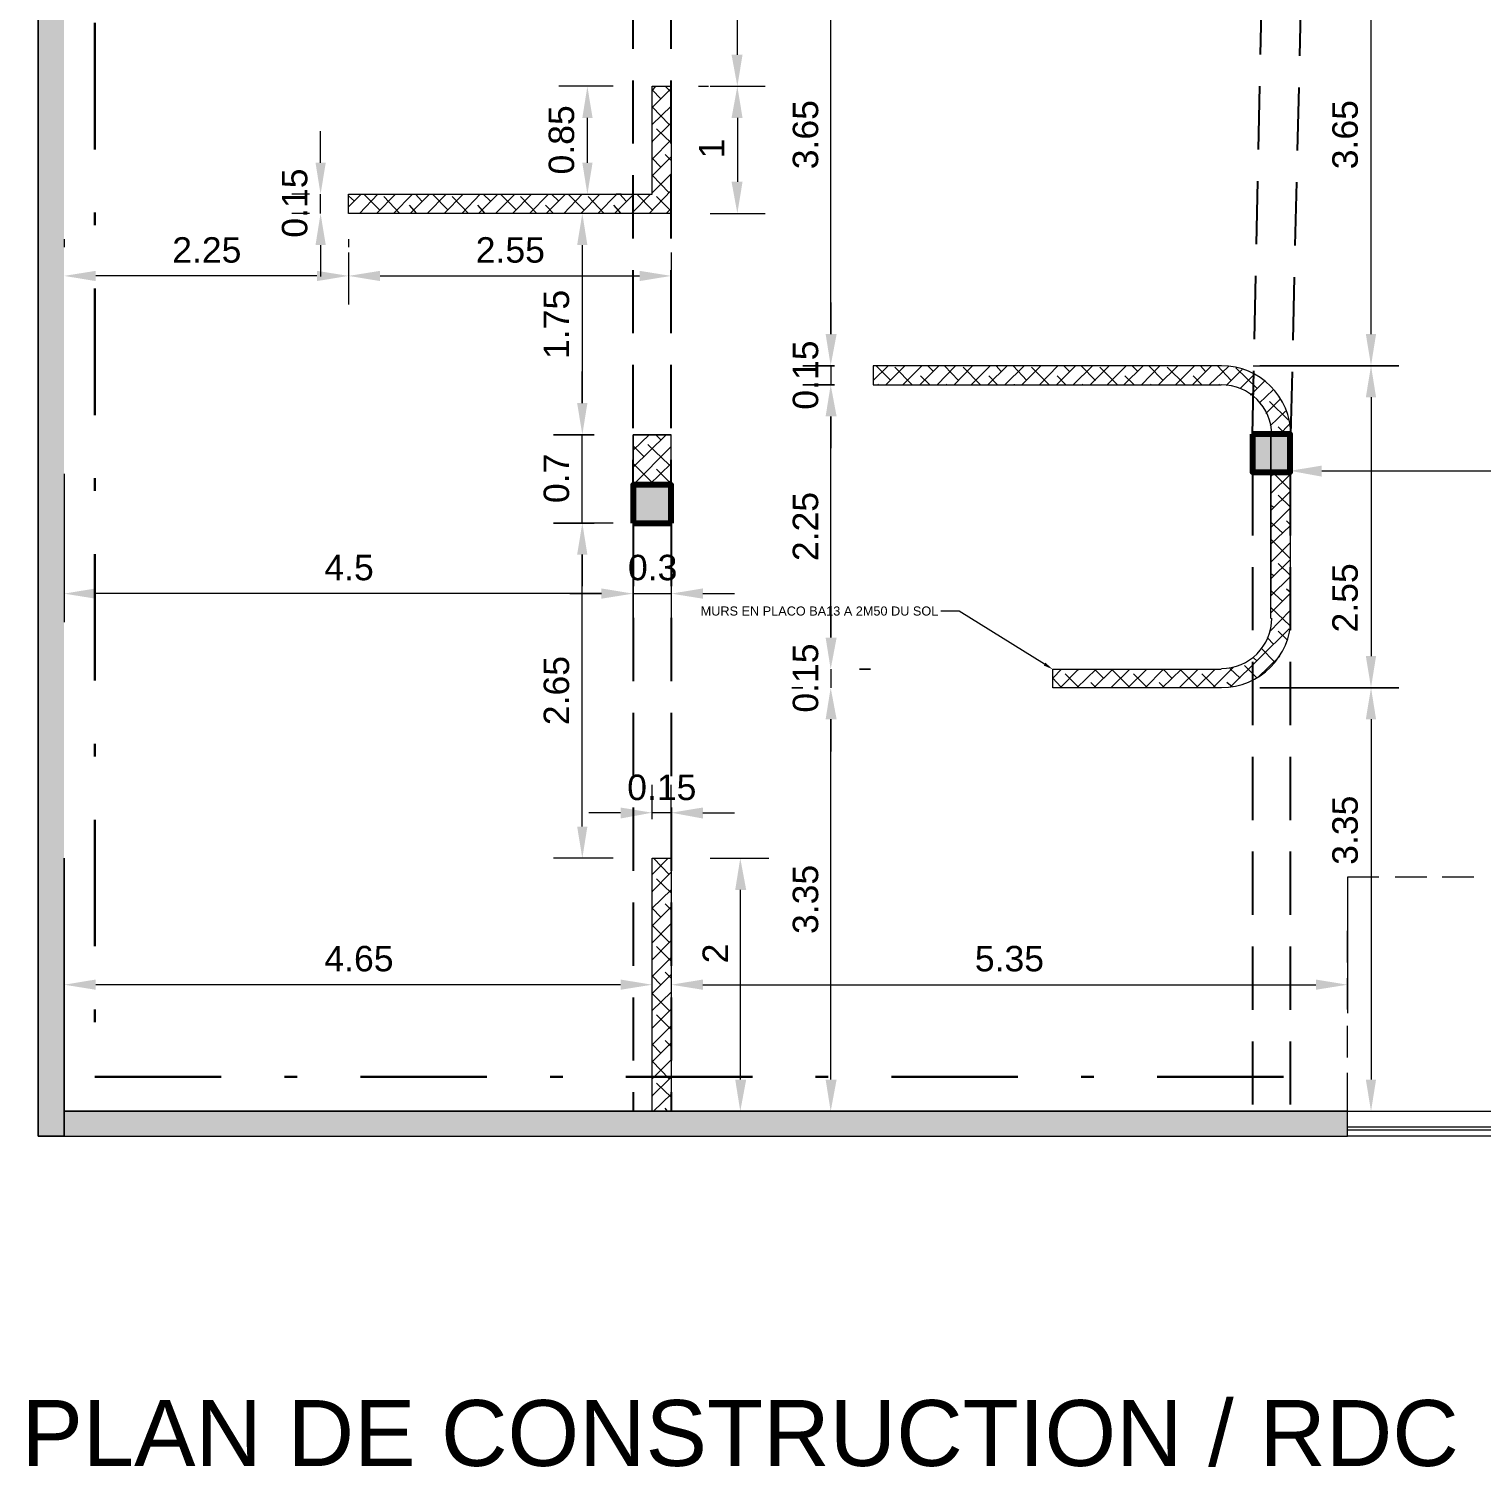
# Model space of a CAD drawing. Header units: metres. Extents: x 9.8 to 52.5, y 3 to 36.6.
# Drawn here: x 9.84 to 21.33, y 3.04 to 14.4 of the extents above; entities that cross this region are included whole.
import ezdxf

# ---------------------------------------------------------------- set-up
doc = ezdxf.new("R2010")
doc.units = ezdxf.units.M
doc.header["$MEASUREMENT"] = 0
doc.linetypes.add('DASHDOTX2', pattern=[2, 1, -0.5, 0, -0.5])
doc.linetypes.add('DASHED', pattern=[0.75, 0.5, -0.25])
doc.layers.add('Layer1', color=210, linetype='DASHDOTX2', lineweight=30)
doc.layers.add('Layer2', color=50, linetype='Continuous', lineweight=80)
for name, color, linetype in [('Layer3', 10, 'DASHED'), ('PDF_A- WALL', 7, 'Continuous'), ('PDF_BETON', 7, 'Continuous'), ('PDF_COTESCONSTRUCTION', 7, 'Continuous'), ('PDF_INTERIORWALL', 7, 'Continuous'), ('PDF_Text', 7, 'Continuous'), ('PDF_VETRATA', 7, 'Continuous')]:
    doc.layers.add(name, color=color, linetype=linetype)
doc.layers.add('PDF_AA-HATCH', color=7, linetype='Continuous', true_color=0x525252)
doc.layers.add('PDF_LAY-LINES', color=7, linetype='Continuous', true_color=0x939598)
doc.styles.add('PDF ArialMT', font='arial.ttf')

msp = doc.modelspace()

# ---------------------------------------------------------------- hatches: boundary and pattern name
at = {"layer": 'PDF_AA-HATCH', "transparency": 33554559}
for points in [[(14.774, 13.516), (14.774, 13.522), (14.768, 13.522), (14.762, 13.516), (14.768, 13.51), (14.774, 13.51)], [(14.774, 7.587), (14.774, 7.593), (14.768, 7.593), (14.762, 7.587), (14.768, 7.582), (14.774, 7.582)], [(14.774, 6.512), (14.774, 6.518), (14.768, 6.518), (14.762, 6.512), (14.768, 6.506), (14.774, 6.506)], [(14.774, 5.971), (14.774, 5.977), (14.768, 5.977), (14.762, 5.971), (14.768, 5.966), (14.774, 5.966)]]:
    msp.add_hatch(color=256, dxfattribs=at).paths.add_polyline_path(points)

# ---------------------------------------------------------------- linework, layer by layer
at = {"layer": 'Layer1'}
for points in [[(10.361, 35.453), (10.361, 6.121)], [(10.361, 6.121), (20.266, 6.121)]]:
    msp.add_lwpolyline(points, dxfattribs=at)
at = {"layer": 'Layer2'}
for points in [[(19.517, 11.203), (19.517, 10.901), (19.813, 10.901), (19.813, 11.203), (19.517, 11.203)], [(14.919, 10.499), (14.919, 10.802), (14.617, 10.802), (14.617, 10.499)], [(14.617, 10.499), (14.919, 10.499)]]:
    msp.add_lwpolyline(points, dxfattribs=at)
at = {"layer": 'Layer3'}
for points in [[(14.617, 10.499), (14.617, 35.453)], [(14.919, 10.499), (14.919, 35.453)], [(19.517, 11.203), (19.615, 15.94), (19.615, 20.782), (19.621, 25.769), (19.615, 30.832), (19.615, 35.453)], [(19.819, 11.194), (19.918, 15.388), (19.918, 20.788), (19.918, 25.473), (19.918, 30.832), (19.918, 35.453)], [(19.517, 10.901), (19.517, 5.849)], [(19.813, 10.901), (19.813, 5.849)], [(14.617, 10.499), (14.617, 5.849)], [(14.919, 10.499), (14.919, 5.849)]]:
    msp.add_lwpolyline(points, dxfattribs=at)
at = {"layer": 'PDF_A- WALL', "lineweight": 5}
for points in [[(14.919, 10.499), (14.919, 11.197), (14.617, 11.197), (14.919, 11.197)], [(20.266, 5.652), (20.266, 5.849)]]:
    msp.add_lwpolyline(points, dxfattribs=at)
msp.add_lwpolyline([(14.617, 10.802), (14.919, 10.802), (14.919, 11.197), (14.617, 11.197)], close=True, dxfattribs=at)
at = {"layer": 'PDF_AA-HATCH', "lineweight": 18}
for points in [[(14.768, 13.917), (14.797, 13.952)], [(14.768, 13.784), (14.919, 13.935)], [(14.838, 13.853), (14.768, 13.923)], [(14.919, 13.906), (14.872, 13.952)], [(14.768, 13.65), (14.919, 13.795)], [(14.902, 13.65), (14.768, 13.789)], [(14.768, 13.516), (14.919, 13.662)], [(14.919, 13.505), (14.803, 13.615)], [(14.768, 13.377), (14.919, 13.528)], [(14.768, 13.243), (14.919, 13.394)], [(14.838, 13.313), (14.768, 13.383)], [(14.919, 13.365), (14.872, 13.412)], [(14.768, 13.109), (14.919, 13.26)], [(14.902, 13.109), (14.768, 13.249)], [(14.745, 12.947), (14.919, 13.127)], [(12.367, 12.999), (12.466, 13.098)], [(12.414, 13.045), (12.367, 13.086)], [(12.454, 12.947), (12.6, 13.098)], [(12.611, 12.976), (12.489, 13.098)], [(12.588, 12.947), (12.739, 13.098)], [(12.774, 12.947), (12.646, 13.08)], [(12.722, 12.947), (12.873, 13.098)], [(12.908, 12.947), (12.85, 13.011)], [(12.855, 12.947), (13.007, 13.098)], [(12.948, 13.045), (12.896, 13.098)], [(12.989, 12.947), (13.14, 13.098)], [(13.152, 12.976), (13.03, 13.098)], [(13.123, 12.947), (13.274, 13.098)], [(13.315, 12.947), (13.187, 13.08)], [(13.262, 12.947), (13.408, 13.098)], [(13.448, 12.947), (13.39, 13.011)], [(13.396, 12.947), (13.547, 13.098)], [(13.489, 13.045), (13.431, 13.098)], [(13.53, 12.947), (13.681, 13.098)], [(13.692, 12.976), (13.57, 13.098)], [(13.663, 12.947), (13.815, 13.098)], [(13.855, 12.947), (13.727, 13.08)], [(13.797, 12.947), (13.948, 13.098)], [(13.989, 12.947), (13.925, 13.011)], [(13.931, 12.947), (14.082, 13.098)], [(14.03, 13.045), (13.971, 13.098)], [(14.07, 12.947), (14.216, 13.098)], [(14.227, 12.976), (14.105, 13.098)], [(14.204, 12.947), (14.355, 13.098)], [(14.39, 12.947), (14.262, 13.08)], [(14.338, 12.947), (14.489, 13.098)], [(14.524, 12.947), (14.466, 13.011)], [(14.471, 12.947), (14.622, 13.098)], [(14.564, 13.045), (14.512, 13.098)], [(14.605, 12.947), (14.756, 13.098)], [(14.768, 12.976), (14.646, 13.098)], [(14.919, 12.964), (14.803, 13.08)], [(14.878, 12.947), (14.919, 12.987)], [(12.373, 12.947), (12.367, 12.952)], [(16.517, 11.627), (16.634, 11.743)], [(16.657, 11.627), (16.541, 11.743)], [(16.616, 11.592), (16.767, 11.743)], [(16.825, 11.592), (16.686, 11.732)], [(16.75, 11.592), (16.901, 11.743)], [(16.884, 11.592), (17.035, 11.743)], [(16.994, 11.697), (16.948, 11.743)], [(17.023, 11.592), (17.168, 11.743)], [(17.192, 11.627), (17.081, 11.743)], [(17.157, 11.592), (17.302, 11.743)], [(17.366, 11.592), (17.227, 11.732)], [(17.29, 11.592), (17.442, 11.743)], [(17.424, 11.592), (17.575, 11.743)], [(17.529, 11.697), (17.488, 11.743)], [(17.558, 11.592), (17.709, 11.743)], [(17.732, 11.627), (17.622, 11.743)], [(17.692, 11.592), (17.843, 11.743)], [(17.907, 11.592), (17.767, 11.732)], [(17.831, 11.592), (17.976, 11.743)], [(17.965, 11.592), (18.116, 11.743)], [(18.069, 11.697), (18.023, 11.743)], [(18.098, 11.592), (18.25, 11.743)], [(18.273, 11.627), (18.162, 11.743)], [(18.232, 11.592), (18.383, 11.743)], [(18.447, 11.592), (18.308, 11.732)], [(18.366, 11.592), (18.517, 11.743)], [(18.499, 11.592), (18.651, 11.743)], [(18.61, 11.697), (18.563, 11.743)], [(18.639, 11.592), (18.784, 11.743)], [(18.808, 11.627), (18.697, 11.743)], [(18.773, 11.592), (18.924, 11.743)], [(18.982, 11.592), (18.842, 11.732)], [(18.906, 11.592), (19.057, 11.743)], [(19.04, 11.592), (19.191, 11.743)], [(19.145, 11.697), (19.104, 11.743)], [(19.174, 11.592), (19.325, 11.738)], [(19.348, 11.627), (19.238, 11.743)], [(19.552, 11.563), (19.383, 11.726)], [(16.965, 11.592), (16.889, 11.662)], [(17.5, 11.592), (17.43, 11.662)], [(18.04, 11.592), (17.971, 11.662)], [(18.581, 11.592), (18.505, 11.662)], [(19.116, 11.592), (19.046, 11.662)], [(19.307, 11.586), (19.435, 11.714)], [(19.418, 11.563), (19.528, 11.674)], [(19.499, 11.511), (19.61, 11.621)], [(16.558, 11.592), (16.552, 11.598)], [(17.099, 11.592), (17.093, 11.598)], [(17.633, 11.592), (17.633, 11.598)], [(18.174, 11.592), (18.168, 11.598)], [(18.715, 11.592), (18.709, 11.598)], [(19.255, 11.592), (19.249, 11.598)], [(19.569, 11.447), (19.679, 11.552)], [(19.621, 11.366), (19.732, 11.476)], [(19.801, 11.313), (19.65, 11.459)], [(19.656, 11.267), (19.778, 11.383)], [(19.778, 11.203), (19.72, 11.261)], [(19.732, 11.203), (19.807, 11.278)], [(14.617, 11.075), (14.745, 11.197)], [(14.617, 10.941), (14.878, 11.197)], [(14.838, 11.156), (14.797, 11.197)], [(14.704, 11.023), (14.617, 11.11)], [(14.617, 10.802), (14.919, 11.104)], [(14.902, 10.959), (14.733, 11.121)], [(14.768, 10.819), (14.617, 10.97)], [(14.745, 10.802), (14.919, 10.97)], [(14.919, 10.808), (14.803, 10.924)], [(14.884, 10.802), (14.919, 10.837)], [(19.662, 10.866), (19.697, 10.901)], [(19.662, 10.732), (19.813, 10.883)], [(19.813, 10.761), (19.674, 10.901)], [(19.662, 10.598), (19.813, 10.749)], [(19.813, 10.627), (19.72, 10.72)], [(19.685, 10.622), (19.662, 10.639)], [(19.662, 10.465), (19.813, 10.616)], [(19.755, 10.418), (19.662, 10.505)], [(19.662, 10.331), (19.813, 10.476)], [(19.813, 10.488), (19.784, 10.517)], [(19.813, 10.22), (19.662, 10.372)], [(19.662, 10.191), (19.813, 10.343)], [(19.662, 10.058), (19.813, 10.209)], [(19.813, 10.087), (19.72, 10.18)], [(19.685, 10.081), (19.662, 10.098)], [(19.662, 9.924), (19.813, 10.075)], [(19.755, 9.878), (19.662, 9.965)], [(19.662, 9.79), (19.813, 9.941)], [(19.813, 9.953), (19.784, 9.976)], [(19.65, 9.639), (19.813, 9.808)], [(19.813, 9.686), (19.662, 9.831)], [(19.342, 9.203), (19.807, 9.662)], [(19.685, 9.54), (19.633, 9.593)], [(19.79, 9.575), (19.72, 9.645)], [(19.552, 9.407), (19.522, 9.436)], [(19.557, 9.279), (19.732, 9.447)], [(19.691, 9.401), (19.586, 9.506)], [(18, 9.203), (17.936, 9.273), (18.005, 9.343)], [(17.994, 9.197), (18.139, 9.343)], [(18.145, 9.197), (18.034, 9.308)], [(18.127, 9.197), (18.279, 9.343)], [(18.139, 9.337), (18.133, 9.343)], [(18.261, 9.197), (18.412, 9.343)], [(18.337, 9.273), (18.267, 9.343)], [(18.395, 9.197), (18.546, 9.343)], [(18.54, 9.203), (18.401, 9.343)], [(18.529, 9.197), (18.68, 9.343)], [(18.685, 9.197), (18.575, 9.308)], [(18.668, 9.197), (18.813, 9.343)], [(18.674, 9.337), (18.668, 9.343)], [(18.802, 9.197), (18.953, 9.343)], [(18.877, 9.273), (18.808, 9.343)], [(18.935, 9.197), (19.087, 9.343)], [(19.081, 9.203), (18.941, 9.343)], [(19.069, 9.197), (19.22, 9.343)], [(19.226, 9.197), (19.116, 9.308)], [(19.203, 9.197), (19.366, 9.36)], [(19.214, 9.337), (19.209, 9.343)], [(19.418, 9.273), (19.336, 9.349)], [(19.552, 9.273), (19.453, 9.372)], [(18.279, 9.197), (18.238, 9.238)], [(18.819, 9.197), (18.778, 9.238)], [(19.354, 9.203), (19.313, 9.238)], [(14.768, 7.721), (14.896, 7.849)], [(14.902, 7.721), (14.779, 7.849)], [(14.768, 7.587), (14.919, 7.739)], [(14.838, 7.384), (14.768, 7.454), (14.919, 7.599)], [(14.919, 7.576), (14.803, 7.686)], [(14.919, 7.442), (14.872, 7.489)], [(14.768, 7.314), (14.919, 7.465)], [(14.768, 7.181), (14.919, 7.332)], [(14.902, 7.186), (14.768, 7.32)], [(14.768, 7.053), (14.768, 7.047), (14.919, 7.198)], [(14.919, 7.035), (14.803, 7.151)], [(14.768, 6.913), (14.919, 7.064)], [(14.902, 6.646), (14.768, 6.779), (14.919, 6.931)], [(14.838, 6.849), (14.768, 6.919)], [(14.919, 6.902), (14.872, 6.948)], [(14.768, 6.646), (14.919, 6.791)], [(14.768, 6.506), (14.919, 6.657)], [(14.919, 6.495), (14.803, 6.611)], [(14.768, 6.373), (14.919, 6.524)], [(14.768, 6.239), (14.919, 6.39)], [(14.838, 6.309), (14.768, 6.378)], [(14.919, 6.361), (14.872, 6.407)], [(14.768, 6.105), (14.919, 6.256)], [(14.902, 6.105), (14.768, 6.245)], [(14.768, 5.971), (14.919, 6.117)], [(14.779, 5.849), (14.919, 5.983)], [(14.919, 5.96), (14.803, 6.07)], [(14.89, 5.849), (14.872, 5.873)], [(14.913, 5.849), (14.919, 5.849)]]:
    msp.add_lwpolyline(points, dxfattribs=at)
at = {"layer": 'PDF_BETON', "lineweight": 25}
for points in [[(19.813, 10.901), (19.517, 10.901), (19.517, 11.203), (19.813, 11.203)], [(14.617, 10.499), (14.617, 10.802), (14.919, 10.802), (14.919, 10.499)]]:
    msp.add_lwpolyline(points, close=True, dxfattribs=at)
at = {"layer": 'PDF_BETON', "transparency": 33554559}
for points in [[(19.517, 10.901), (19.813, 10.901), (19.517, 11.203)], [(19.813, 10.901), (19.517, 11.203), (19.813, 11.203)], [(14.617, 10.802), (14.617, 10.499), (14.919, 10.802)], [(14.617, 10.499), (14.919, 10.802), (14.919, 10.499)]]:
    msp.add_solid(points, dxfattribs=at)
at = {"layer": 'PDF_COTESCONSTRUCTION', "lineweight": 5}
for points in [[(15.442, 14.202), (15.442, 15.15)], [(16.18, 12.243), (16.18, 11.993), (16.18, 15.138), (16.18, 14.888)], [(20.453, 11.993), (20.453, 15.138), (20.453, 14.888)], [(14.46, 13.952), (14.03, 13.952)], [(15.134, 13.952), (15.215, 13.952)], [(15.227, 13.952), (15.663, 13.952)], [(14.256, 13.348), (14.256, 13.702)], [(15.442, 13.702), (15.442, 13.197)], [(12.146, 13.348), (12.146, 13.598)], [(12.059, 13.098), (11.92, 13.098)], [(12.146, 12.947), (12.146, 13.098)], [(14.524, 13.098), (14.483, 13.098)], [(12.059, 12.947), (11.92, 12.947)], [(14.309, 12.947), (13.989, 12.947)], [(15.227, 12.947), (15.663, 12.947)], [(10.118, 12.743), (10.118, 12.679)], [(12.146, 12.697), (12.146, 12.447)], [(12.367, 12.743), (12.367, 12.679)], [(12.367, 12.639), (12.367, 12.226)], [(14.216, 12.697), (14.216, 11.447), (14.216, 11.697)], [(14.919, 12.639), (14.919, 12.226)], [(12.117, 12.453), (10.368, 12.453)], [(12.617, 12.453), (14.669, 12.453)], [(16.18, 11.743), (16.18, 11.592)], [(19.522, 11.743), (20.673, 11.743), (19.575, 11.743)], [(20.453, 11.493), (20.453, 9.447)], [(16.18, 9.843), (16.18, 9.593), (16.18, 11.342), (16.18, 11.092)], [(14.216, 10.499), (14.216, 11.197)], [(19.813, 10.784), (19.813, 11.133)], [(10.118, 10.889), (10.118, 9.715)], [(14.617, 10.889), (14.617, 9.715), (14.617, 10.191)], [(20.063, 10.912), (24.318, 10.912)], [(14.46, 10.499), (13.989, 10.499), (14.309, 10.499)], [(14.216, 8.099), (14.216, 10.25), (14.216, 10)], [(14.919, 10.191), (14.919, 9.715)], [(14.117, 9.941), (14.367, 9.941), (10.368, 9.941)], [(14.617, 9.941), (14.919, 9.941)], [(15.169, 9.941), (15.419, 9.941)], [(16.18, 9.343), (16.18, 9.197)], [(16.18, 6.099), (16.18, 8.948), (16.18, 8.692)], [(20.453, 8.948), (20.453, 6.099)], [(14.768, 8.157), (14.768, 8.43)], [(14.919, 8.157), (14.919, 8.43)], [(14.518, 8.209), (14.268, 8.209)], [(14.919, 8.209), (14.768, 8.209)], [(15.169, 8.209), (15.419, 8.209)], [(14.46, 7.849), (13.989, 7.849)], [(15.227, 7.849), (15.692, 7.849)], [(15.465, 7.599), (15.465, 6.099)], [(14.919, 7.541), (14.919, 6.623)], [(20.266, 7.541), (20.266, 6.623)], [(10.118, 6.157), (10.118, 7.076)], [(14.768, 6.157), (14.768, 7.076)], [(14.518, 6.849), (10.368, 6.849)], [(15.169, 6.849), (20.017, 6.849)], [(15.227, 5.849), (15.692, 5.849)], [(17.628, 5.849), (15.959, 5.849)], [(18.244, 5.849), (20.673, 5.849)], [(20.575, 5.849), (21.952, 5.849)]]:
    msp.add_lwpolyline(points, dxfattribs=at)
for points in [[(15.959, 11.743), (16.209, 11.743)], [(15.959, 11.592), (16.209, 11.592)], [(13.989, 11.197), (14.309, 11.197)], [(16.407, 9.343), (16.494, 9.343)], [(15.959, 9.197), (15.872, 9.197)], [(20.673, 9.197), (19.575, 9.197)]]:
    msp.add_lwpolyline(points, close=True, dxfattribs=at)
at = {"layer": 'PDF_COTESCONSTRUCTION', "transparency": 33554559}
for points in [[(15.396, 14.202), (15.483, 14.202), (15.442, 13.952)], [(14.216, 13.702), (14.297, 13.702), (14.256, 13.952)], [(15.396, 13.702), (15.483, 13.702), (15.442, 13.952)], [(12.106, 13.348), (12.187, 13.348), (12.146, 13.098)], [(14.216, 13.348), (14.297, 13.348), (14.256, 13.098)], [(15.396, 13.197), (15.483, 13.197), (15.442, 12.947)], [(12.106, 12.697), (12.187, 12.697), (12.146, 12.947)], [(14.175, 12.697), (14.256, 12.697), (14.216, 12.947)], [(10.368, 12.493), (10.368, 12.412), (10.118, 12.453)], [(12.117, 12.493), (12.117, 12.412), (12.367, 12.453)], [(12.617, 12.493), (12.617, 12.412), (12.367, 12.453)], [(14.669, 12.493), (14.669, 12.412), (14.919, 12.453)], [(16.14, 11.993), (16.227, 11.993), (16.18, 11.743)], [(16.14, 11.993), (16.227, 11.993), (16.18, 11.743)], [(20.412, 11.993), (20.493, 11.993), (20.453, 11.743)], [(20.412, 11.493), (20.493, 11.493), (20.453, 11.743)], [(16.14, 11.342), (16.227, 11.342), (16.18, 11.592)], [(16.14, 11.342), (16.227, 11.342), (16.18, 11.592)], [(14.175, 11.447), (14.256, 11.447), (14.216, 11.197)], [(14.175, 11.447), (14.256, 11.447), (14.216, 11.197)], [(20.063, 10.953), (20.063, 10.866), (19.813, 10.912)], [(14.175, 10.25), (14.256, 10.25), (14.216, 10.499)], [(14.175, 10.25), (14.256, 10.25), (14.216, 10.499)], [(10.368, 9.982), (10.368, 9.901), (10.118, 9.941)], [(14.367, 9.982), (14.367, 9.901), (14.617, 9.941)], [(14.367, 9.982), (14.367, 9.901), (14.617, 9.941)], [(15.169, 9.982), (15.169, 9.901), (14.919, 9.941)], [(16.14, 9.593), (16.227, 9.593), (16.18, 9.343)], [(16.14, 9.593), (16.227, 9.593), (16.18, 9.343)], [(20.412, 9.447), (20.493, 9.447), (20.453, 9.197)], [(16.14, 8.948), (16.227, 8.948), (16.18, 9.197)], [(16.14, 8.948), (16.227, 8.948), (16.18, 9.197)], [(20.412, 8.948), (20.493, 8.948), (20.453, 9.197)], [(14.518, 8.25), (14.518, 8.163), (14.768, 8.209)], [(15.169, 8.25), (15.169, 8.163), (14.919, 8.209)], [(14.175, 8.099), (14.256, 8.099), (14.216, 7.849)], [(15.425, 7.599), (15.512, 7.599), (15.465, 7.849)], [(10.368, 6.89), (10.368, 6.809), (10.118, 6.849)], [(14.518, 6.89), (14.518, 6.809), (14.768, 6.849)], [(15.169, 6.89), (15.169, 6.809), (14.919, 6.849)], [(20.017, 6.89), (20.017, 6.809), (20.266, 6.849)], [(15.425, 6.099), (15.512, 6.099), (15.465, 5.849)], [(16.14, 6.099), (16.227, 6.099), (16.18, 5.849)], [(20.412, 6.099), (20.493, 6.099), (20.453, 5.849)]]:
    msp.add_solid(points, dxfattribs=at)
at = {"layer": 'PDF_INTERIORWALL', "lineweight": 5}
for points in [[(46.4, 35.65), (9.914, 35.65), (9.914, 5.652), (20.266, 5.652)], [(10.118, 5.652), (10.118, 7.849), (10.118, 5.652), (9.914, 5.652), (9.914, 35.453), (39.599, 35.453), (46.4, 35.453)], [(19.267, 11.743), (19.162, 11.743), (16.517, 11.743), (16.517, 11.592), (18.866, 11.592), (19.267, 11.592)], [(14.919, 10.499), (14.617, 10.499), (14.617, 11.197)], [(19.662, 11.203), (19.662, 9.93)], [(19.662, 11.191), (19.662, 11.191)], [(19.662, 9.744), (19.662, 11.191)], [(19.813, 11.191), (19.813, 11.203), (19.813, 9.744)], [(17.872, 9.383), (17.197, 9.802), (17.052, 9.802)], [(19.267, 9.197), (17.936, 9.197), (17.936, 9.343), (19.267, 9.343)], [(14.768, 5.849), (14.768, 7.849), (14.919, 7.849), (14.919, 5.849)], [(10.118, 5.849), (20.266, 5.849)]]:
    msp.add_lwpolyline(points, dxfattribs=at)
for points in [[(14.768, 13.952), (14.919, 13.952), (14.919, 12.947), (14.617, 12.947), (12.367, 12.947), (12.367, 13.098), (14.768, 13.098)], [(10.118, 5.849), (10.118, 5.652), (20.266, 5.652), (20.266, 5.849)]]:
    msp.add_lwpolyline(points, close=True, dxfattribs=at)
at = {"layer": 'PDF_INTERIORWALL', "color": 252, "lineweight": 5, "true_color": 0x939598}
for points in [[(20.266, 5.849), (20.516, 5.849)], [(20.644, 5.849), (20.894, 5.849)], [(21.016, 5.849), (21.266, 5.849)]]:
    msp.add_lwpolyline(points, dxfattribs=at)
at = {"layer": 'PDF_INTERIORWALL', "lineweight": 5}
for centre, radius, start, end in [((19.27, 11.194), 0.549, 0, 90), ((19.27, 11.194), 0.398, 0, 90), ((19.27, 9.747), 0.398, 270, 360), ((19.27, 9.747), 0.549, 270, 360)]:
    msp.add_arc(centre, radius, start, end, dxfattribs=at)
at = {"layer": 'PDF_INTERIORWALL', "transparency": 33554559}
for points in [[(10.118, 35.453), (9.914, 35.453), (10.118, 5.652)], [(9.914, 35.453), (10.118, 5.652), (9.914, 5.652)], [(17.878, 9.395), (17.936, 9.343), (17.866, 9.372)], [(20.266, 5.849), (10.118, 5.849), (20.266, 5.652)], [(10.118, 5.849), (20.266, 5.652), (10.118, 5.652)]]:
    msp.add_solid(points, dxfattribs=at)
at = {"layer": 'PDF_LAY-LINES', "lineweight": 18}
for points in [[(20.516, 7.698), (20.266, 7.698), (20.266, 7.401)], [(20.894, 7.698), (20.644, 7.698)], [(21.266, 7.698), (21.016, 7.698)], [(20.266, 7.024), (20.266, 7.274)], [(20.266, 6.652), (20.266, 6.902)], [(20.266, 6.274), (20.266, 6.524)], [(20.266, 5.849), (20.266, 6.152)]]:
    msp.add_lwpolyline(points, dxfattribs=at)
at = {"layer": 'PDF_VETRATA', "lineweight": 5}
for points in [[(24.266, 5.722), (20.266, 5.722)], [(24.266, 5.698), (20.266, 5.698)], [(24.266, 5.652), (20.266, 5.652)]]:
    msp.add_lwpolyline(points, dxfattribs=at)

# ---------------------------------------------------------------- texts
at = {"layer": 'PDF_Text', "attachment_point": 4, "rotation": 90, "style": 'PDF ArialMT'}
for s, insert, char_height in [('0.85', (14.052, 13.255), 0.2012), ('3.65', (15.982, 13.296), 0.2012), ('3.65', (20.249, 13.296), 0.2012), ('1', (15.238, 13.383), 0.201), ('0.15', (11.942, 12.755), 0.2012), ('1.75', (14.012, 11.796), 0.2012), ('0.15', (15.982, 11.395), 0.2012), ('0.7', (14.012, 10.657), 0.2012), ('2.25', (15.982, 10.198), 0.2012), ('2.55', (20.249, 9.634), 0.2012), ('2.65', (14.012, 8.901), 0.2012), ('0.15', (15.982, 9), 0.2012), ('3.35', (20.249, 7.797), 0.2012), ('3.35', (15.982, 7.25), 0.2012), ('2', (15.267, 7.018), 0.201)]:
    msp.add_mtext(s, dxfattribs=dict(at, insert=insert, char_height=char_height))
at = {"layer": 'PDF_Text', "attachment_point": 4, "style": 'PDF ArialMT'}
for s, insert, char_height in [('2.25', (10.973, 12.657), 0.2012), ('2.55', (13.373, 12.657), 0.2012), ('4.5', (12.176, 10.146), 0.2012), ('0.3', (14.577, 10.146), 0.2012), ('MURS EN PLACO BA13 A 2M50 DU SOL', (15.152, 9.803), 0.07182), ('0.15', (14.571, 8.408), 0.2012), ('4.65', (12.176, 7.054), 0.2012), ('5.35', (17.32, 7.054), 0.2012), ('PLAN DE CONSTRUCTION / RDC', (9.781, 3.301), 0.52119)]:
    msp.add_mtext(s, dxfattribs=dict(at, insert=insert, char_height=char_height))

doc.saveas('drawing.dxf')
